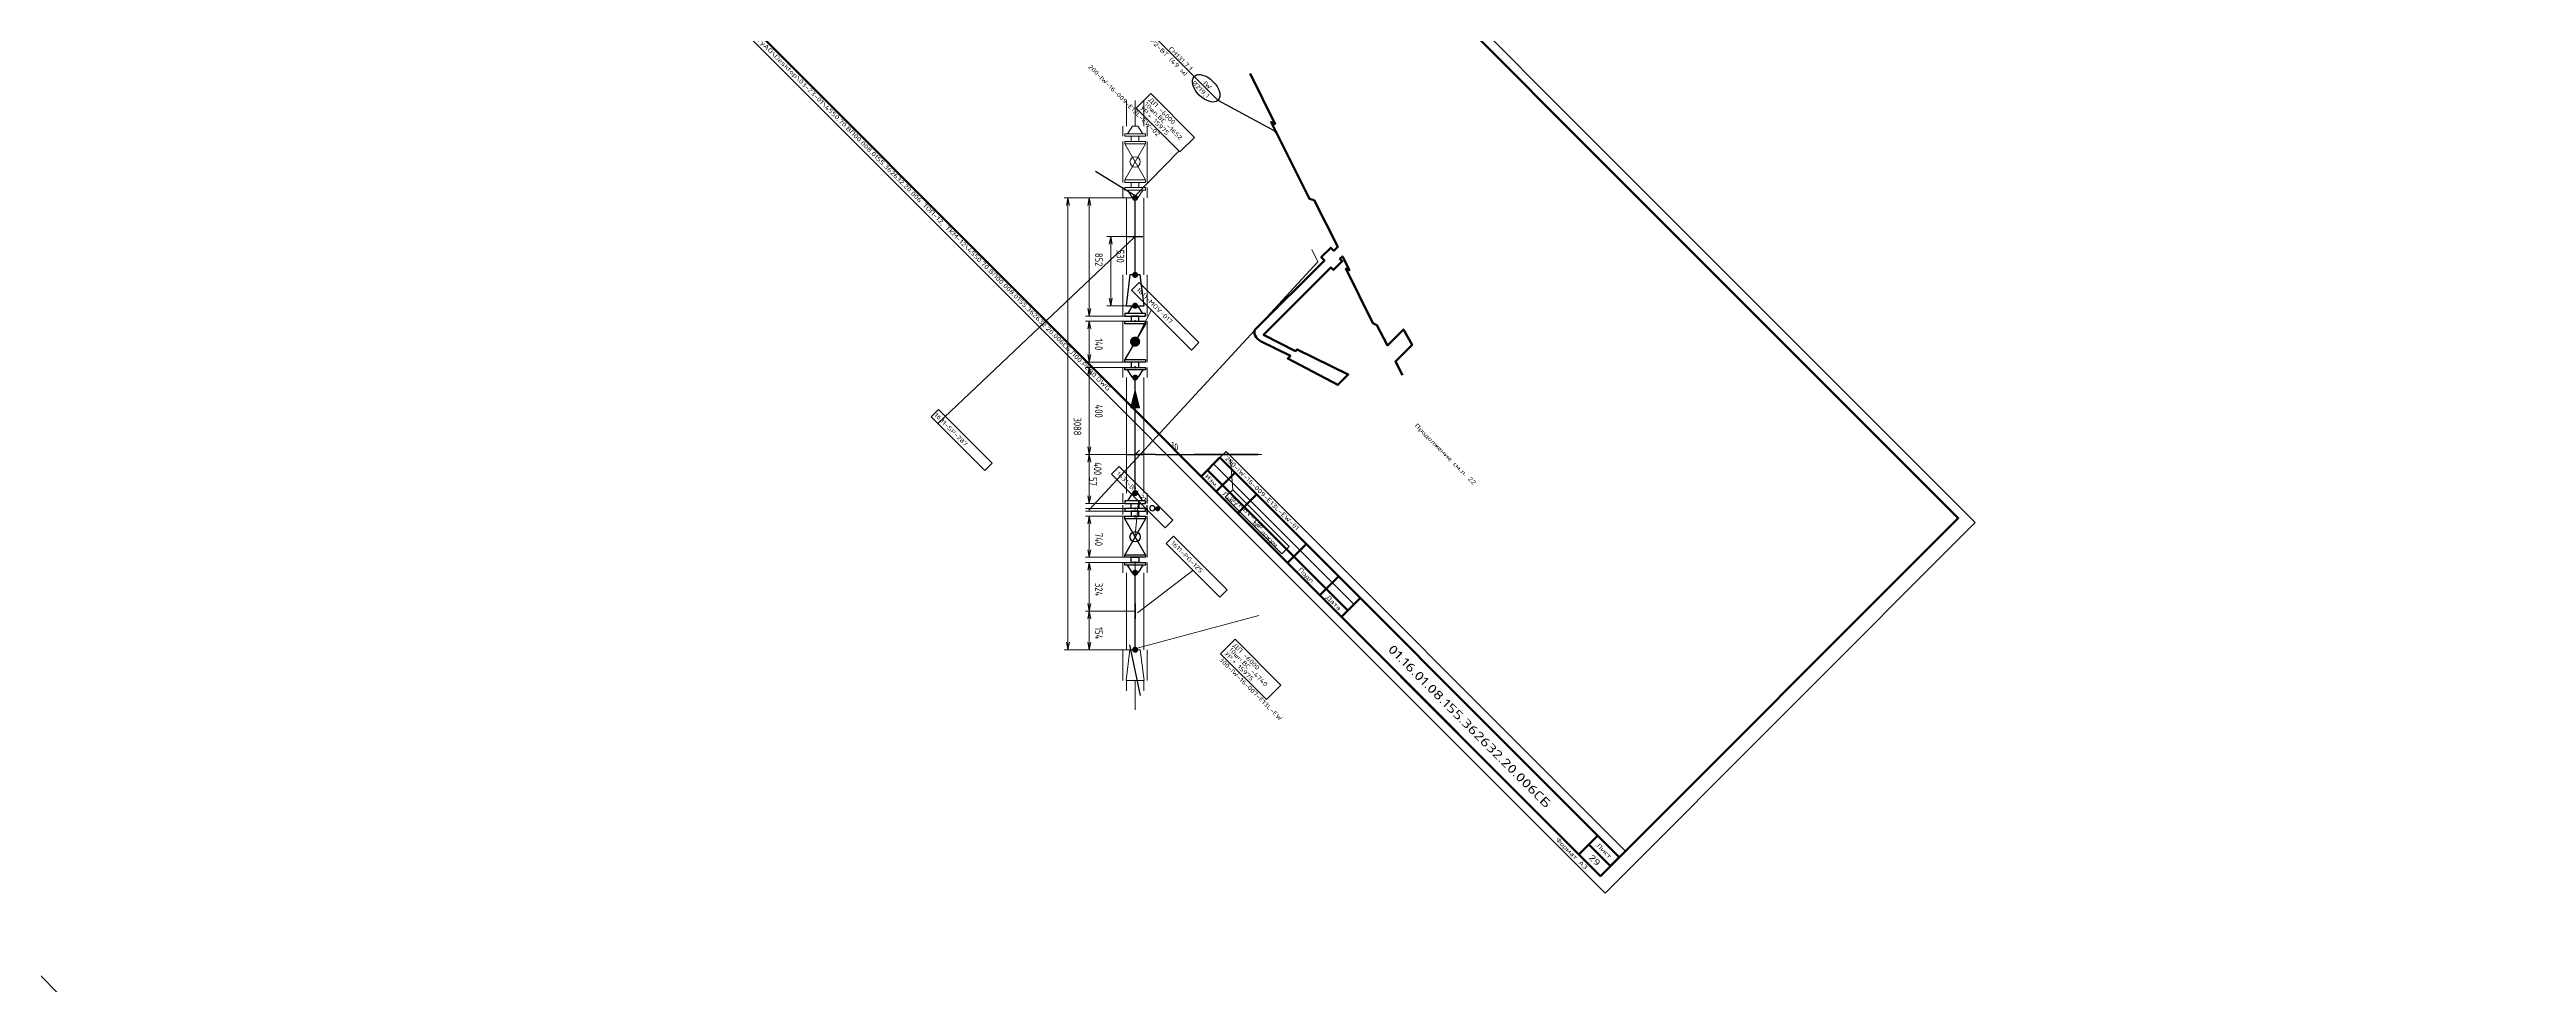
# Model space of a CAD drawing. Header units: millimetres. Extents: x -1501 to 8157, y -8271 to 1386.
# Drawn here: x 3581 to 4392, y -4619 to -4313 of the extents above; entities that cross this region are included whole.
import ezdxf
from ezdxf import colors
from ezdxf.entities.mleader import LeaderData, LeaderLine
from ezdxf.enums import TextEntityAlignment as Align
from ezdxf.math import Vec2, Vec3

# ---------------------------------------------------------------- set-up
doc = ezdxf.new("R2010")
doc.units = ezdxf.units.MM
doc.header["$MEASUREMENT"] = 0
for name, color, linetype, lineweight in [('--TEXT--', 7, 'Continuous', 25), ('OFORMLENIE', 7, 'Continuous', 25), ('подложка', 253, 'Continuous', 13), ('СН', 1, 'Continuous', 50)]:
    doc.layers.add(name, color=color, linetype=linetype, lineweight=lineweight)
doc.layers.add('непечат', color=2, linetype='Continuous', plot=False)
doc.layers.add('Построение', color=7, linetype='Continuous')
doc.styles.add('GOST 2.304', font='CS_Gost2304.shx')
doc.styles.add('GOST_2.304', font='CS_Gost2304.shx', dxfattribs={"height": 2.5})
doc.styles.add('GOST_2.304_07', font='CS_Gost2304.shx', dxfattribs={"width": 0.7})
doc.styles.add('GOST_2.304_09', font='CS_Gost2304.shx', dxfattribs={"width": 0.9})
doc.styles.add('Style-CS_Gost2304', font='CS_Gost2304.shx')
doc.styles.add('TNR_30', font='times.ttf', dxfattribs={"height": 3})

# ---------------------------------------------------------------- blocks, each defined once
blk = doc.blocks.new('TerminatorOpen_0.4')
at = {"color": 0, "linetype": 'ByBlock', "lineweight": -2}
for q in [(-1, 0.2), (-1, 0), (-1, -0.2)]:
    blk.add_line((0, 0), q, dxfattribs=at)
blk = doc.blocks.new('_DotSmall')
at = {"color": 0, "linetype": 'ByBlock', "const_width": 0.5}
blk.add_lwpolyline([(-0.0625, 0, 1), (0.0625, 0, 1)], format="xyb", close=True, dxfattribs=at)
blk = doc.blocks.new('*U21')
at = {"color": 0, "linetype": 'ByBlock', "lineweight": -2}
blk.add_lwpolyline([(420, 297), (0, 297), (0, 0), (420, 0)], close=True, dxfattribs=at)
at = {"color": 0, "linetype": 'ByBlock', "lineweight": 50}
blk.add_lwpolyline([(20, 292), (415, 292), (415, 5), (20, 5)], close=True, dxfattribs=at)
at = {"color": 0, "linetype": 'ByBlock', "lineweight": -2, "style": 'GOST_2.304'}
blk.add_text('Формат А3', height=2.5, dxfattribs=at).set_placement((410, 2.5), align=Align.MIDDLE_RIGHT)
at = {"color": 0, "linetype": 'ByBlock', "lineweight": -2, "insert": (8, 2.5), "char_height": 2.5, "attachment_point": 4, "style": 'GOST_2.304'}
blk.add_mtext('C:\\\\Users\\\\GrigoryAO\\\\Desktop\\\\03-23-01\\\\4550.70.ВП00.008.0155.362632.20.006 ТОП-12, ТКМ-12\\\\4550.70.ВП00.008.0155.362632.20.006СБ.Л00.РЕВ0.DWG', dxfattribs=at)
at = {"color": 0, "linetype": 'ByBlock', "lineweight": -2, "style": 'TNR_30'}
blk.add_attdef('ВЕРХНИЙ_НОМЕР_ЛИСТА', text='', height=3, dxfattribs=at).set_placement((410, 287), align=Align.MIDDLE_CENTER)
blk = doc.blocks.new('ST_2a_dyn')
at = {"color": 0, "linetype": 'ByBlock', "lineweight": 50, "extrusion": (0, 1, 0)}
for p, q in [((-185, 15), (0, 15)), ((-185, 5), (-120, 5)), ((-185, 0), (0, 0)), ((-10, 8), (0, 8))]:
    blk.add_line(p, q, dxfattribs=at)
at = {"color": 0, "linetype": 'ByBlock', "lineweight": 50, "extrusion": (1, 0, 0)}
for p, q in [((-185, 0), (-185, 15)), ((-178, 15), (-178, 0)), ((-168, 15), (-168, 0)), ((-145, 15), (-145, 0)), ((-130, 15), (-130, 0)), ((-120, 0), (-120, 15)), ((-10, 0), (-10, 15))]:
    blk.add_line(p, q, dxfattribs=at)
at = {"color": 0, "linetype": 'ByBlock', "lineweight": -2, "extrusion": (0, 1, 0)}
blk.add_line((-185, 10), (-120, 10), dxfattribs=at)
at = {"color": 0, "linetype": 'ByBlock', "lineweight": 50}
blk.add_line((0, 15), (0, 0), dxfattribs=at)
at = {"color": 0, "linetype": 'ByBlock', "lineweight": -2, "style": 'GOST_2.304'}
for s, p in [('Лист', (-5, 11.5)), ('Лист', (-173, 2.5)), ('Подп.', (-137.5, 2.5)), ('Дата', (-125, 2.5))]:
    blk.add_text(s, height=2.5, dxfattribs=at).set_placement(p, align=Align.MIDDLE_CENTER)
at = {"color": 0, "linetype": 'ByBlock', "lineweight": -2, "width": 0.9}
for s, style, p in [('Изм.', 'GOST_2.304', (-181.5, 2.5)), ('№ докум.', 'GOST_2.304_09', (-156.5, 2.5))]:
    blk.add_text(s, height=2.5, dxfattribs=dict(at, style=style)).set_placement(p, align=Align.MIDDLE_CENTER)
at = {"color": 0, "linetype": 'ByBlock', "lineweight": -2}
for tag, height, style, flags, p in [('ИЗМ_2', 2.5, 'GOST_2.304', 12, (-181.5, 12.5)), ('ИЗМ_1', 2.5, 'GOST_2.304', 12, (-181.5, 7.5)), ('ЛИСТ_2', 2.5, 'GOST_2.304', 12, (-173, 12.5)), ('ЛИСТ_1', 2.5, 'GOST_2.304', 12, (-173, 7.5)), ('N_ДОК_2', 2.5, 'GOST_2.304_09', 12, (-156.5, 12.5)), ('N_ДОК_1', 2.5, 'GOST_2.304_09', 12, (-156.5, 7.5)), ('ШИФР', 5, 'GOST_2.304', 4, (-65, 7.5)), ('LIST', 3.5, 'GOST_2.304', 4, (-5, 4))]:
    blk.add_attdef(tag, text='', height=height, dxfattribs=dict(at, style=style, flags=flags)).set_placement(p, align=Align.MIDDLE_CENTER)
at = {"color": 0, "linetype": 'ByBlock', "lineweight": -2, "style": 'GOST_2.304_07', "width": 0.7, "flags": 12}
for tag, p in [('ДАТА_2', (-125, 12.5)), ('ДАТА_1', (-125, 7.5))]:
    blk.add_attdef(tag, text='', height=2.5, dxfattribs=at).set_placement(p, align=Align.MIDDLE_CENTER)

msp = doc.modelspace()

# ---------------------------------------------------------------- hatches: boundary and pattern name
at = {"layer": 'подложка'}
h = msp.add_hatch(color=252, dxfattribs=at)
edge = h.paths.add_edge_path()
edge.add_arc((3936.42, -4361.86), 1, 90, 450)
at = {"layer": 'подложка', "extrusion": (8.62817e-32, -7.85046e-17, -1)}
h = msp.add_hatch(color=252, dxfattribs=at)
edge = h.paths.add_edge_path()
edge.add_arc((-3936.42, -4387.07), 1, -90, 270)
h = msp.add_hatch(color=252, dxfattribs=at)
edge = h.paths.add_edge_path()
edge.add_arc((-3936.42, -4397.16), 1, -90, 270)
h = msp.add_hatch(color=252, dxfattribs=at)
edge = h.paths.add_edge_path()
edge.add_arc((-3936.42, -4420.68), 1, -90, 270)
msp.add_hatch(color=252, dxfattribs=at).paths.add_polyline_path([(-3934.98, -4430.57), (-3936.42, -4424.82), (-3937.86, -4430.57)])
at = {"layer": 'подложка', "extrusion": (1, 3.92523e-17, 1.17757e-16)}
h = msp.add_hatch(color=252, dxfattribs=at)
edge = h.paths.add_edge_path()
edge.add_arc((-4445.89, -306.17), 0.42, -90, 270)
at = {"layer": 'подложка', "extrusion": (-1.96262e-16, -1, 3.92523e-17)}
h = msp.add_hatch(color=252, dxfattribs=at)
edge = h.paths.add_edge_path()
edge.add_arc((3936.42, -385.28), 1, 90, 450)
at = {"layer": 'подложка', "extrusion": (1.96262e-16, 1, -3.92523e-17)}
h = msp.add_hatch(color=252, dxfattribs=at)
edge = h.paths.add_edge_path()
edge.add_arc((-3943.14, -392), 1, 0, 360)
h = msp.add_hatch(color=252, dxfattribs=at)
edge = h.paths.add_edge_path()
edge.add_arc((-3955.74, -392), 1, 0, 360)
at = {"layer": 'подложка', "extrusion": (8.62817e-32, -7.85046e-17, -1)}
h = msp.add_hatch(color=252, dxfattribs=at)
edge = h.paths.add_edge_path()
edge.add_arc((-3936.42, -4458.5), 1, -90, 270)
h = msp.add_hatch(color=252, dxfattribs=at)
edge = h.paths.add_edge_path()
edge.add_arc((-3936.42, -4484.54), 1, -90, 270)
at = {"layer": 'подложка', "extrusion": (-1, -3.92523e-17, -1.17757e-16)}
h = msp.add_hatch(color=252, dxfattribs=at)
edge = h.paths.add_edge_path()
edge.add_arc((4497.15, -306.17), 0.42, 90, 450)
at = {"layer": 'подложка', "extrusion": (8.62817e-32, -7.85046e-17, -1)}
h = msp.add_hatch(color=252, dxfattribs=at)
edge = h.paths.add_edge_path()
edge.add_arc((-3936.42, -4509.75), 1, -90, 270)
at = {"layer": 'Построение', "linetype": 'Continuous', "lineweight": 30}
h = msp.add_hatch(color=256, dxfattribs=at)
edge = h.paths.add_edge_path()
edge.add_arc((3936.42, -4408.92), 1.68, -90, 270)
at = {"layer": 'Построение', "linetype": 'Continuous', "lineweight": 30, "extrusion": (1, 3.92523e-17, 1.17757e-16)}
h = msp.add_hatch(color=256, dxfattribs=at)
edge = h.paths.add_edge_path()
edge.add_arc((-4445.89, -312.89), 0.42, -90, 270)
at = {"layer": 'Построение', "linetype": 'Continuous', "lineweight": 30, "extrusion": (-1.96262e-16, -1, 3.92523e-17)}
h = msp.add_hatch(color=256, dxfattribs=at)
edge = h.paths.add_edge_path()
edge.add_arc((3936.42, -312.89), 1, 90, 450)
at = {"layer": 'Построение', "linetype": 'Continuous', "lineweight": 30, "extrusion": (8.62817e-32, -7.85046e-17, -1)}
h = msp.add_hatch(color=256, dxfattribs=at)
edge = h.paths.add_edge_path()
edge.add_arc((-3943.79, -4463.6), 0.84, 90, 450)
at = {"layer": 'Построение', "linetype": 'Continuous', "lineweight": 30, "extrusion": (1, 3.92523e-17, 1.17757e-16)}
h = msp.add_hatch(color=256, dxfattribs=at)
edge = h.paths.add_edge_path()
edge.add_arc((-4497.15, -299.45), 1, -90, 270)
at = {"layer": 'Построение', "linetype": 'Continuous', "lineweight": 30, "extrusion": (-1, -3.92523e-17, -1.17757e-16)}
h = msp.add_hatch(color=256, dxfattribs=at)
edge = h.paths.add_edge_path()
edge.add_arc((4497.15, -299.45), 0.42, 90, 450)

# ---------------------------------------------------------------- linework, layer by layer
at = {"layer": '--TEXT--', "extrusion": (-0.57735, -0.57735, 0.57735)}
for p, q in [((3936.46, -4361.18, -305.44), (3923.5, -4353.24, -310.47)), ((3934.6, -4508.11, -306.35), (3938.13, -4524.7, -319.4))]:
    msp.add_line(p, q, dxfattribs=at)
msp.add_circle((5858.85, -448.64), 5.51, dxfattribs=at)
at = {"layer": 'OFORMLENIE', "extrusion": (-0.57735, -0.57735, 0.57735)}
for q in [(3964.18, -4446.87, -482.7), (4097.07, -4575.68, -478.61)]:
    msp.add_line((3966.22, -4444.83, -478.61), q, dxfattribs=at)
at = {"layer": 'непечат', "color": 3, "extrusion": (-0.57735, -0.57735, 0.57735)}
msp.add_lwpolyline([(-1387.86, 992.34), (10962.33, 992.34), (10962.33, -1271.92), (-1387.86, -1271.92)], close=True, dxfattribs=at)
at = {"layer": 'подложка', "color": 252}
for p, q in [((3933.59, -4338.34, -306.17), (3933.59, -4329.93, -306.17)), ((3936.42, -4338.34, -306.17), (3936.42, -4329.93, -306.17)), ((3939.25, -4338.34, -306.17), (3939.25, -4329.93, -306.17)), ((3932.42, -4339.7, -306.17), (3932.42, -4338.34, -306.17)), ((3932.42, -4341.7, -306.17), (3932.42, -4339.7, -306.17)), ((3940.42, -4339.7, -306.17), (3940.42, -4338.34, -306.17)), ((3940.42, -4341.7, -306.17), (3940.42, -4339.7, -306.17)), ((3932.42, -4343.38, -306.17), (3932.42, -4345.38, -306.17)), ((3932.42, -4354.82, -306.17), (3932.42, -4345.38, -306.17)), ((3939.78, -4344.22, -306.17), (3933.06, -4355.98, -306.17)), ((3939.78, -4355.98, -306.17), (3933.06, -4344.22, -306.17)), ((3940.42, -4343.38, -306.17), (3940.42, -4345.38, -306.17)), ((3940.42, -4354.82, -306.17), (3940.42, -4345.38, -306.17)), ((3932.42, -4356.82, -306.17), (3932.42, -4354.82, -306.17)), ((3940.42, -4356.82, -306.17), (3940.42, -4354.82, -306.17)), ((3936.42, -4361.86, -306.17), (3913.17, -4361.86, -306.17)), ((3914.42, -4364.36, -306.17), (3914.42, -4507.25, -306.17)), ((3936.42, -4361.86, -306.17), (3920.17, -4361.86, -306.17)), ((3921.42, -4364.36, -306.17), (3921.42, -4398.02, -306.17)), ((3932.42, -4358.5, -306.17), (3932.42, -4360.5, -306.17)), ((3932.42, -4360.5, -306.17), (3932.42, -4361.86, -306.17)), ((3933.59, -4387.07, -306.17), (3933.59, -4361.86, -306.17)), ((3939.25, -4387.07, -306.17), (3939.25, -4361.86, -306.17)), ((3940.42, -4358.5, -306.17), (3940.42, -4360.5, -306.17)), ((3940.42, -4360.5, -306.17), (3940.42, -4361.86, -306.17)), ((3936.42, -4374.47, -306.17), (3927.17, -4374.47, -306.17)), ((3928.42, -4374.47, -306.17), (3927.92, -4376.97, -306.17)), ((3928.42, -4374.47, -306.17), (3928.42, -4376.97, -306.17)), ((3928.42, -4374.47, -306.17), (3928.92, -4376.97, -306.17)), ((3928.42, -4376.97, -306.17), (3928.42, -4394.66, -306.17)), ((3932.42, -4397.16, -306.17), (3932.42, -4387.07, -306.17)), ((3940.42, -4397.16, -306.17), (3940.42, -4387.07, -306.17)), ((3928.42, -4397.16, -306.17), (3927.92, -4394.66, -306.17)), ((3928.42, -4397.16, -306.17), (3928.42, -4394.66, -306.17)), ((3928.42, -4397.16, -306.17), (3928.92, -4394.66, -306.17)), ((3936.42, -4400.52, -306.17), (3920.17, -4400.52, -306.17)), ((3936.42, -4402.2, -306.17), (3920.17, -4402.2, -306.17)), ((3921.42, -4404.7, -306.17), (3921.42, -4413.14, -306.17)), ((3936.42, -4397.16, -306.17), (3927.17, -4397.16, -306.17)), ((3932.42, -4398.52, -306.17), (3932.42, -4397.16, -306.17)), ((3932.42, -4400.52, -306.17), (3932.42, -4398.52, -306.17)), ((3932.42, -4402.2, -306.17), (3932.42, -4404.2, -306.17)), ((3932.42, -4413.64, -306.17), (3932.42, -4404.2, -306.17)), ((3936.67, -4402.45, -306.17), (3936.17, -4401.95, -306.17)), ((3936.17, -4402.45, -306.17), (3936.67, -4401.95, -306.17)), ((3940.42, -4398.52, -306.17), (3940.42, -4397.16, -306.17)), ((3940.42, -4400.52, -306.17), (3940.42, -4398.52, -306.17)), ((3940.42, -4402.2, -306.17), (3940.42, -4404.2, -306.17)), ((3940.42, -4413.64, -306.17), (3940.42, -4404.2, -306.17)), ((3936.42, -4415.64, -306.17), (3920.17, -4415.64, -306.17)), ((3936.42, -4417.32, -306.17), (3920.17, -4417.32, -306.17)), ((3921.42, -4417.32, -306.17), (3920.92, -4419.82, -306.17)), ((3921.42, -4417.32, -306.17), (3921.42, -4419.82, -306.17)), ((3921.42, -4417.32, -306.17), (3921.92, -4419.82, -306.17)), ((3921.42, -4419.82, -306.17), (3921.42, -4443.39, -306.17)), ((3932.42, -4415.64, -306.17), (3932.42, -4413.64, -306.17)), ((3932.42, -4417.32, -306.17), (3932.42, -4419.32, -306.17)), ((3932.42, -4419.32, -306.17), (3932.42, -4420.68, -306.17)), ((3933.59, -4458.5, -306.17), (3933.59, -4420.68, -306.17)), ((3936.67, -4417.57, -306.17), (3936.17, -4417.07, -306.17)), ((3936.17, -4417.57, -306.17), (3936.67, -4417.07, -306.17)), ((3939.25, -4458.5, -306.17), (3939.25, -4420.68, -306.17)), ((3940.42, -4415.64, -306.17), (3940.42, -4413.64, -306.17)), ((3940.42, -4417.32, -306.17), (3940.42, -4419.32, -306.17)), ((3940.42, -4419.32, -306.17), (3940.42, -4420.68, -306.17)), ((3921.42, -4445.89, -306.17), (3920.92, -4443.39, -306.17)), ((3921.42, -4445.89, -306.17), (3921.42, -4443.39, -306.17)), ((3921.42, -4445.89, -306.17), (3921.92, -4443.39, -306.17)), ((3936.42, -4445.89, -306.17), (3920.17, -4445.89, -306.17)), ((3921.42, -4445.89, -306.17), (3920.92, -4448.39, -306.17)), ((3921.42, -4445.89, -306.17), (3921.42, -4459.36, -306.17)), ((3921.42, -4445.89, -306.17), (3921.42, -4448.39, -306.17)), ((3921.42, -4445.89, -306.17), (3921.92, -4448.39, -306.17)), ((3943.14, -4445.89, -394.83), (3939.78, -4445.89, -394.83)), ((3943.14, -4445.89, -389.17), (3939.78, -4445.89, -389.17)), ((3943.14, -4445.89, -389.17), (3955.74, -4445.89, -389.17)), ((3943.14, -4445.89, -394.83), (3955.74, -4445.89, -394.83)), ((3957.11, -4445.89, -388), (3955.74, -4445.89, -388)), ((3957.11, -4445.89, -396), (3955.74, -4445.89, -396)), ((3959.11, -4445.89, -396), (3957.11, -4445.89, -396)), ((3960.79, -4445.89, -388), (3962.79, -4445.89, -388)), ((3960.79, -4445.89, -396), (3962.79, -4445.89, -396)), ((3962.79, -4445.89, -388), (3972.23, -4445.89, -388)), ((3962.79, -4445.89, -396), (3972.23, -4445.89, -396)), ((3974.23, -4445.89, -396), (3972.23, -4445.89, -396)), ((3975.91, -4445.89, -388), (3977.91, -4445.89, -388)), ((3975.91, -4445.89, -396), (3977.91, -4445.89, -396)), ((3977.91, -4445.89, -388), (3976.75, -4445.89, -388)), ((3977.91, -4445.89, -396), (3976.75, -4445.89, -396)), ((3936.42, -4461.86, -306.17), (3920.17, -4461.86, -306.17)), ((3921.42, -4461.86, -306.17), (3920.92, -4459.36, -306.17)), ((3921.42, -4461.86, -306.17), (3921.42, -4459.36, -306.17)), ((3921.42, -4461.86, -306.17), (3921.92, -4459.36, -306.17)), ((3932.42, -4459.86, -306.17), (3932.42, -4458.5, -306.17)), ((3932.42, -4461.86, -306.17), (3932.42, -4459.86, -306.17)), ((3940.42, -4459.86, -306.17), (3940.42, -4458.5, -306.17)), ((3940.42, -4461.86, -306.17), (3940.42, -4459.86, -306.17)), ((3936.42, -4463.54, -306.17), (3920.17, -4463.54, -306.17)), ((3936.42, -4464.38, -306.17), (3920.17, -4464.38, -306.17)), ((3936.42, -4466.06, -306.17), (3920.17, -4466.06, -306.17)), ((3921.42, -4468.56, -306.17), (3921.42, -4477, -306.17)), ((3932.42, -4464.38, -306.17), (3932.42, -4462.38, -306.17)), ((3932.42, -4465.54, -306.17), (3932.42, -4462.38, -306.17)), ((3932.42, -4463.54, -306.17), (3932.42, -4465.54, -306.17)), ((3932.42, -4466.06, -306.17), (3932.42, -4468.06, -306.17)), ((3932.42, -4477.5, -306.17), (3932.42, -4468.06, -306.17)), ((3936.67, -4463.79, -306.17), (3936.17, -4463.29, -306.17)), ((3936.17, -4463.79, -306.17), (3936.67, -4463.29, -306.17)), ((3936.67, -4466.31, -306.17), (3936.17, -4465.81, -306.17)), ((3936.17, -4466.31, -306.17), (3936.67, -4465.81, -306.17)), ((3940.42, -4466.06, -306.17), (3940.42, -4468.06, -306.17)), ((3940.42, -4477.5, -306.17), (3940.42, -4468.06, -306.17)), ((3932.42, -4479.5, -306.17), (3932.42, -4477.5, -306.17)), ((3940.42, -4479.5, -306.17), (3940.42, -4477.5, -306.17)), ((3936.42, -4479.5, -306.17), (3920.17, -4479.5, -306.17)), ((3936.42, -4481.18, -306.17), (3920.17, -4481.18, -306.17)), ((3921.42, -4483.68, -306.17), (3921.42, -4494.65, -306.17)), ((3932.42, -4481.18, -306.17), (3932.42, -4483.18, -306.17)), ((3932.42, -4483.18, -306.17), (3932.42, -4484.54, -306.17)), ((3933.59, -4509.75, -306.17), (3933.59, -4484.54, -306.17)), ((3936.67, -4481.43, -306.17), (3936.17, -4480.93, -306.17)), ((3936.17, -4481.43, -306.17), (3936.67, -4480.93, -306.17)), ((3939.25, -4509.75, -306.17), (3939.25, -4484.54, -306.17)), ((3940.42, -4481.18, -306.17), (3940.42, -4483.18, -306.17)), ((3940.42, -4483.18, -306.17), (3940.42, -4484.54, -306.17)), ((3936.42, -4497.15, -306.17), (3920.17, -4497.15, -306.17)), ((3936.42, -4497.15, -306.17), (3920.17, -4497.15, -306.17)), ((3921.42, -4499.65, -306.17), (3921.42, -4507.25, -306.17)), ((3936.42, -4509.75, -306.17), (3913.17, -4509.75, -306.17)), ((3936.42, -4509.75, -306.17), (3920.17, -4509.75, -306.17)), ((3932.42, -4519.84, -306.17), (3932.42, -4509.75, -306.17)), ((3940.42, -4519.84, -306.17), (3940.42, -4509.75, -306.17)), ((3933.59, -4519.84, -306.17), (3933.59, -4523.2, -306.17)), ((3936.42, -4526.56, -291.04), (3936.42, -4526.56, -299.45)), ((3939.25, -4519.84, -306.17), (3939.25, -4523.2, -306.17))]:
    msp.add_line(p, q, dxfattribs=at)
at = {"layer": 'подложка', "color": 252, "extrusion": (-0.57735, -0.57735, 0.57735)}
for p, q in [((3936.46, -4361.18, -305.44), (3950.82, -4346.51, -276.41)), ((3936.42, -4374.47, -304.67), (3871.8, -4435.74, -219.05)), ((3996.25, -4382.75, -386.5), (3994.3, -4378.79, -384.48)), ((3921.42, -4463.96, -306.17), (3996.25, -4382.75, -386.5)), ((3936.96, -4407.87, -304.58), (3941.8, -4398.55, -290.42)), ((3967.62, -4447.39, -393.38), (3968.4, -4457.39, -402.61)), ((3967.62, -4447.39, -393.38), (3968.4, -4457.39, -402.61)), ((3936.48, -4472.11, -305.43), (3937.52, -4461.04, -293.33)), ((3936.48, -4472.11, -305.43), (3937.52, -4461.04, -293.33)), ((3921.42, -4463.54, -306.17), (3921.42, -4464.38, -306.17)), ((3937.22, -4497.69, -295.83), (3955.38, -4483.77, -298.2)), ((3937.09, -4509.21, -307.48), (3976.94, -4498.55, -291.41))]:
    msp.add_line(p, q, dxfattribs=at)
at = {"layer": 'подложка', "color": 252, "extrusion": (-1, 5.55112e-17, -5.55112e-17)}
for p, q in [((3936.42, -4350.1, -308.67), (3936.42, -4350.1, -300.17)), ((3936.42, -4497.15, -306.17), (3936.42, -4480.9, -306.17)), ((3936.42, -4497.15, -292.73), (3936.42, -4480.9, -292.73)), ((3936.42, -4482.15, -303.67), (3936.42, -4482.15, -295.23))]:
    msp.add_line(p, q, dxfattribs=at)
at = {"layer": 'подложка', "color": 252, "extrusion": (-5.55112e-17, -1, 5.55112e-17)}
for p, q in [((3936.42, -4445.89, -392), (3920.17, -4445.89, -392)), ((3936.42, -4445.89, -306.17), (3920.17, -4445.89, -306.17)), ((3921.42, -4445.89, -389.5), (3921.42, -4445.89, -308.67)), ((3933.59, -4445.89, -388.64), (3933.93, -4445.89, -389.67)), ((3933.93, -4445.89, -389.67), (3934.43, -4445.89, -390.59)), ((3934.43, -4445.89, -390.59), (3935.02, -4445.89, -391.38)), ((3935.02, -4445.89, -391.38), (3935.66, -4445.89, -392.1)), ((3935.66, -4445.89, -392.1), (3936.32, -4445.89, -392.76)), ((3936.32, -4445.89, -392.76), (3937.03, -4445.89, -393.39)), ((3936.42, -4445.89, -392), (3936.42, -4445.89, -375.75)), ((3936.42, -4445.89, -392), (3936.42, -4445.89, -368.75)), ((3936.42, -4445.89, -370), (3938.92, -4445.89, -370)), ((3936.42, -4445.89, -370), (3938.92, -4445.89, -370.5)), ((3936.42, -4445.89, -370), (3938.92, -4445.89, -369.5)), ((3937.03, -4445.89, -393.39), (3937.83, -4445.89, -393.99)), ((3937.83, -4445.89, -393.99), (3938.75, -4445.89, -394.49)), ((3939.25, -4445.89, -388.64), (3938.71, -4445.89, -389.26)), ((3938.71, -4445.89, -389.26), (3939.16, -4445.89, -389.71)), ((3938.75, -4445.89, -394.49), (3939.78, -4445.89, -394.83)), ((3938.92, -4445.89, -377), (3956.61, -4445.89, -377)), ((3938.92, -4445.89, -370), (3973.41, -4445.89, -370)), ((3939.16, -4445.89, -389.71), (3939.78, -4445.89, -389.17)), ((3959.11, -4445.89, -392), (3959.11, -4445.89, -375.75)), ((3960.79, -4445.89, -392), (3960.79, -4445.89, -375.75)), ((3963.29, -4445.89, -377), (3971.73, -4445.89, -377)), ((3974.23, -4445.89, -370), (3971.73, -4445.89, -370)), ((3974.23, -4445.89, -370), (3971.73, -4445.89, -369.5)), ((3974.23, -4445.89, -370), (3971.73, -4445.89, -370.5)), ((3974.23, -4445.89, -392), (3974.23, -4445.89, -375.75)), ((3974.23, -4445.89, -392), (3974.23, -4445.89, -368.75))]:
    msp.add_line(p, q, dxfattribs=at)
at = {"layer": 'подложка', "color": 252, "extrusion": (1, -5.55112e-17, 5.55112e-17)}
for p, q in [((3933.59, -4445.89, -312.89), (3933.59, -4445.89, -306.17)), ((3933.59, -4445.89, -326.31), (3933.59, -4445.89, -385.28)), ((3933.59, -4445.89, -385.28), (3933.59, -4445.89, -388.64)), ((3939.25, -4445.89, -312.89), (3939.25, -4445.89, -306.17)), ((3939.25, -4445.89, -328.18), (3939.25, -4445.89, -385.28)), ((3939.25, -4445.89, -385.28), (3939.25, -4445.89, -388.64)), ((3940.42, -4445.89, -319.61), (3940.42, -4445.89, -312.89)), ((3936.42, -4493.15, -292.73), (3936.42, -4493.15, -299.45)), ((3936.42, -4494.32, -299.45), (3936.42, -4494.32, -306.17)), ((3936.42, -4499.98, -299.45), (3936.42, -4499.98, -306.17)), ((3936.42, -4501.15, -292.73), (3936.42, -4501.15, -299.45)), ((3936.42, -4524.23, -308.65), (3936.42, -4523.2, -309)), ((3936.42, -4523.81, -303.87), (3936.42, -4523.2, -303.34)), ((3936.42, -4523.73, -302.81), (3936.42, -4524.26, -303.42)), ((3936.42, -4523.73, -299.45), (3936.42, -4523.73, -302.81)), ((3936.42, -4523.73, -291.04), (3936.42, -4523.73, -299.45)), ((3936.42, -4524.26, -303.42), (3936.42, -4523.81, -303.87)), ((3936.42, -4525.14, -308.16), (3936.42, -4524.23, -308.65)), ((3936.42, -4525.94, -307.56), (3936.42, -4525.14, -308.16)), ((3936.42, -4526.65, -306.93), (3936.42, -4525.94, -307.56)), ((3936.42, -4527.32, -306.26), (3936.42, -4526.65, -306.93)), ((3936.42, -4527.95, -305.55), (3936.42, -4527.32, -306.26)), ((3936.42, -4528.55, -304.75), (3936.42, -4527.95, -305.55)), ((3936.42, -4529.04, -303.84), (3936.42, -4528.55, -304.75)), ((3936.42, -4529.39, -302.81), (3936.42, -4529.04, -303.84)), ((3936.42, -4529.39, -299.45), (3936.42, -4529.39, -302.81)), ((3936.42, -4529.39, -291.04), (3936.42, -4529.39, -299.45))]:
    msp.add_line(p, q, dxfattribs=at)
at = {"layer": 'подложка', "color": 252, "elevation": -306.17, "flags": 128}
for points in [[(3938.94, -4340.86), (3937.26, -4338.34), (3935.58, -4338.34), (3933.9, -4340.86)], [(3938.94, -4359.34), (3937.26, -4361.86), (3935.58, -4361.86), (3933.9, -4359.34)], [(3935.18, -4429.79), (3936.42, -4424.82), (3937.86, -4430.57), (3934.98, -4430.57)], [(3934.98, -4430.57), (3936.42, -4424.82), (3937.86, -4430.57), (3935.42, -4430.57)]]:
    msp.add_lwpolyline(points, dxfattribs=at)
at = {"layer": 'подложка', "color": 252, "extrusion": (-1, 5.55112e-17, -5.55112e-17), "elevation": -3936.42, "flags": 128}
msp.add_lwpolyline([(4519.84, -306.17), (4523.2, -306.17, 0.414227), (4526.56, -302.81), (4526.56, -299.45)], format="xyb", dxfattribs=at)
at = {"layer": 'подложка', "color": 252}
msp.add_circle((3936.42, -4350.1, -306.17), 1.68, dxfattribs=at)
at = {"layer": 'подложка', "color": 252, "extrusion": (-1, 5.55112e-17, -5.55112e-17)}
for p in [(3936.42, -4350.06, -307.74), (3936.42, -4408.88, -307.74), (3936.42, -4472.74, -307.74)]:
    msp.add_point(p, dxfattribs=at)
at = {"layer": 'подложка', "color": 252, "extrusion": (1, -5.55112e-17, 5.55112e-17)}
msp.add_solid([(-4348.1, -299.67, 3936.42), (-4352.1, -299.67, 3936.42), (-4348.1, -300.17, 3936.42), (-4352.1, -300.17, 3936.42)], dxfattribs=at)
at = {"layer": 'подложка', "color": 252, "extrusion": (0, -5.55112e-17, -1)}
msp.add_solid([(-3934.98, -4430.57, 306.17), (-3936.42, -4424.82, 306.17), (-3937.86, -4430.57, 306.17)], dxfattribs=at)
at = {"layer": 'подложка', "color": 252}
for points in [[(3941.52, -4327.74, -266.94), (3955.86, -4342.07, -266.94), (3951.12, -4346.81, -276.41), (3936.79, -4332.48, -276.41)], [(3939.78, -4341.7, -306.17), (3939.78, -4340.86, -306.17), (3933.06, -4340.86, -306.17), (3933.06, -4341.7, -306.17)], [(3939.78, -4343.38, -306.17), (3939.78, -4344.22, -306.17), (3933.06, -4344.22, -306.17), (3933.06, -4343.38, -306.17)], [(3935.16, -4341.7, -306.17), (3935.16, -4343.38, -306.17), (3937.68, -4343.38, -306.17), (3937.68, -4341.7, -306.17)], [(3939.78, -4355.98, -306.17), (3939.78, -4356.82, -306.17), (3933.06, -4356.82, -306.17), (3933.06, -4355.98, -306.17)], [(3939.78, -4358.5, -306.17), (3939.78, -4359.34, -306.17), (3933.06, -4359.34, -306.17), (3933.06, -4358.5, -306.17)], [(3935.16, -4358.5, -306.17), (3935.16, -4356.82, -306.17), (3937.68, -4356.82, -306.17), (3937.68, -4358.5, -306.17)], [(3937.74, -4389.59, -285.52), (3957.34, -4409.2, -285.52), (3954.9, -4411.65, -290.42), (3935.29, -4392.04, -290.42)], [(3934.98, -4430.57, -306.17), (3936.42, -4424.82, -306.17), (3937.86, -4430.57, -306.17)], [(3872.02, -4431.07, -214.15), (3889.61, -4448.66, -214.15), (3887.16, -4451.1, -219.05), (3869.57, -4433.52, -219.05)], [(3931.17, -4449.8, -288.43), (3948.76, -4467.39, -288.43), (3946.31, -4469.84, -293.33), (3928.72, -4452.25, -293.33)], [(3968.38, -4457.37, -402.61), (3986.93, -4475.92, -402.61), (3984.48, -4478.37, -407.51), (3965.93, -4459.82, -407.51)], [(3949.03, -4472.53, -293.3), (3966.62, -4490.12, -293.3), (3964.17, -4492.57, -298.2), (3946.58, -4474.98, -298.2)], [(3933.48, -4519.84, -306.17), (3939.36, -4519.84, -306.17), (3938.1, -4509.75, -306.17), (3934.74, -4509.75, -306.17)], [(3969.16, -4506.3, -269.97), (3984.16, -4521.3, -269.97), (3979.43, -4526.04, -279.44), (3964.43, -4511.04, -279.44)]]:
    msp.add_3dface(points, dxfattribs=at)
at = {"layer": 'Построение', "linetype": 'Continuous', "lineweight": 30}
for p, q in [((3936.42, -4387.07, -306.17), (3936.42, -4361.86, -306.17)), ((3939.78, -4403.04, -306.17), (3933.06, -4414.8, -306.17)), ((3936.42, -4458.5, -306.17), (3936.42, -4420.68, -306.17)), ((3937.9, -4444.48, -327.92), (3936.42, -4445.89, -385.28)), ((3943.14, -4445.89, -392), (3955.74, -4445.89, -392)), ((3959.11, -4445.89, -388), (3957.11, -4445.89, -388)), ((3957.11, -4445.89, -388), (3957.11, -4445.89, -388)), ((3974.23, -4445.89, -388), (3972.23, -4445.89, -388)), ((3972.23, -4445.89, -388), (3972.23, -4445.89, -388)), ((3939.78, -4466.9, -306.17), (3933.06, -4478.66, -306.17)), ((3939.78, -4478.66, -306.17), (3933.06, -4466.9, -306.17)), ((3940.42, -4464.38, -306.17), (3940.42, -4462.38, -306.17)), ((3940.42, -4462.38, -306.17), (3940.42, -4462.38, -306.17)), ((3940.42, -4465.54, -306.17), (3940.42, -4462.38, -306.17)), ((3940.42, -4463.54, -306.17), (3940.42, -4465.54, -306.17)), ((3940.42, -4465.54, -306.17), (3940.42, -4465.54, -306.17)), ((3936.42, -4509.75, -306.17), (3936.42, -4484.54, -306.17))]:
    msp.add_line(p, q, dxfattribs=at)
at = {"layer": 'Построение', "linetype": 'Continuous', "lineweight": 30, "extrusion": (-5.55112e-17, -1, 5.55112e-17)}
for p, q in [((3933.92, -4374.47, -307.67), (3938.92, -4374.47, -307.67)), ((3958.86, -4445.89, -392.25), (3959.36, -4445.89, -391.75)), ((3958.86, -4445.89, -391.75), (3959.36, -4445.89, -392.25)), ((3958.86, -4445.89, -392.25), (3959.36, -4445.89, -391.75)), ((3958.86, -4445.89, -391.75), (3959.36, -4445.89, -392.25)), ((3958.86, -4445.89, -392.25), (3959.36, -4445.89, -391.75)), ((3958.86, -4445.89, -391.75), (3959.36, -4445.89, -392.25)), ((3973.98, -4445.89, -392.25), (3974.48, -4445.89, -391.75)), ((3973.98, -4445.89, -391.75), (3974.48, -4445.89, -392.25))]:
    msp.add_line(p, q, dxfattribs=at)
at = {"layer": 'Построение', "linetype": 'Continuous', "lineweight": 30, "extrusion": (-1, 5.55112e-17, -5.55112e-17)}
for p, q in [((3936.42, -4408.92, -308.67), (3936.42, -4408.92, -300.17)), ((3936.42, -4472.78, -308.67), (3936.42, -4472.78, -300.17)), ((3936.42, -4497.15, -306.17), (3936.42, -4497.15, -299.45))]:
    msp.add_line(p, q, dxfattribs=at)
at = {"layer": 'Построение', "linetype": 'Continuous', "lineweight": 30, "extrusion": (5.55112e-17, 1, -5.55112e-17)}
for p, q in [((3933.88, -4445.89, -316.23), (3934.73, -4445.89, -312.89)), ((3934.73, -4445.89, -312.89), (3938.11, -4445.89, -312.89)), ((3938.11, -4445.89, -319.61), (3936.42, -4445.89, -319.61)), ((3938.11, -4445.89, -312.89), (3938.96, -4445.89, -316.23)), ((3938.96, -4445.89, -316.23), (3938.11, -4445.89, -319.61)), ((3973.39, -4445.89, -388.64), (3961.63, -4445.89, -395.36)), ((3961.63, -4445.89, -388.64), (3973.39, -4445.89, -395.36)), ((3967.51, -4445.89, -394.5), (3967.51, -4445.89, -386))]:
    msp.add_line(p, q, dxfattribs=at)
at = {"layer": 'Построение', "linetype": 'Continuous', "lineweight": 30, "extrusion": (1, -5.55112e-17, 5.55112e-17)}
msp.add_line((3936.42, -4445.89, -306.17), (3936.42, -4445.89, -312.89), dxfattribs=at)
at = {"layer": 'Построение', "linetype": 'Continuous', "lineweight": 30, "extrusion": (0, -5.55112e-17, -1)}
msp.add_line((3939.78, -4463.96, -306.17), (3940.62, -4463.96, -306.17), dxfattribs=at)
at = {"layer": 'Построение', "linetype": 'Continuous', "lineweight": 30, "elevation": -306.17, "flags": 128}
for points in [[(3938.94, -4399.68), (3937.26, -4397.16), (3935.58, -4397.16), (3933.9, -4399.68)], [(3938.94, -4418.16), (3937.26, -4420.68), (3935.58, -4420.68), (3933.9, -4418.16)], [(3938.94, -4461.02), (3937.26, -4458.5), (3935.58, -4458.5), (3933.9, -4461.02)], [(3938.94, -4482.02), (3937.26, -4484.54), (3935.58, -4484.54), (3933.9, -4482.02)]]:
    msp.add_lwpolyline(points, dxfattribs=at)
at = {"layer": 'Построение', "linetype": 'Continuous', "lineweight": 30, "extrusion": (5.55112e-17, 1, -5.55112e-17), "elevation": -4445.89, "flags": 128}
msp.add_lwpolyline([(-3943.14, -392), (-3939.78, -392, 0.414227), (-3936.42, -388.64), (-3936.42, -385.28)], format="xyb", dxfattribs=at)
at = {"layer": 'Построение', "linetype": 'Continuous', "lineweight": 30, "extrusion": (-5.55112e-17, -1, 5.55112e-17), "elevation": 4445.89, "flags": 128}
msp.add_lwpolyline([(3958.27, -389.48), (3955.74, -391.16), (3955.74, -392.84), (3958.27, -394.52)], dxfattribs=at)
at = {"layer": 'Построение', "linetype": 'Continuous', "lineweight": 30, "extrusion": (1, -5.55112e-17, 5.55112e-17), "elevation": 3936.42, "flags": 128}
msp.add_lwpolyline([(-4495.46, -299.45), (-4494.61, -296.11), (-4495.46, -292.73), (-4498.84, -292.73), (-4499.69, -296.11), (-4498.84, -299.45), (-4495.46, -299.45)], close=True, dxfattribs=at)
at = {"layer": 'Построение', "linetype": 'Continuous', "lineweight": 30, "extrusion": (5.55112e-17, 1, -5.55112e-17)}
msp.add_circle((-3967.51, -392, -4445.89), 1.68, dxfattribs=at)
at = {"layer": 'Построение', "linetype": 'Continuous', "lineweight": 30, "extrusion": (0, -5.55112e-17, -1)}
msp.add_circle((-3942.07, -4463.45, 306.73), 0.84, dxfattribs=at)
at = {"layer": 'Построение', "linetype": 'Continuous', "lineweight": 30}
msp.add_circle((3936.42, -4472.78, -306.17), 1.68, dxfattribs=at)
at = {"layer": 'Построение', "linetype": 'Continuous', "lineweight": 30, "extrusion": (-5.55112e-17, 1, 5.55112e-17)}
msp.add_ellipse((3936.42, -4374.47, -310.17), major_axis=(0, 0, -5.5), ratio=0.363636, start_param=1.942965, end_param=4.34022, dxfattribs=at)
at = {"layer": 'Построение', "linetype": 'Continuous', "lineweight": 30, "extrusion": (5.55112e-17, 1, -5.55112e-17)}
msp.add_point((3967.55, -4445.89, -393.57), dxfattribs=at)
at = {"layer": 'Построение', "linetype": 'Continuous', "lineweight": 30, "extrusion": (1, -5.55112e-17, 5.55112e-17)}
for points in [[(-4406.92, -299.67, 3936.42), (-4410.92, -299.67, 3936.42), (-4406.92, -300.17, 3936.42), (-4410.92, -300.17, 3936.42)], [(-4470.78, -299.67, 3936.42), (-4474.78, -299.67, 3936.42), (-4470.78, -300.17, 3936.42), (-4474.78, -300.17, 3936.42)]]:
    msp.add_solid(points, dxfattribs=at)
at = {"layer": 'Построение', "linetype": 'Continuous', "lineweight": 30, "extrusion": (-5.55112e-17, -1, 5.55112e-17)}
msp.add_solid([(3969.51, -385.5, 4445.89), (3965.51, -385.5, 4445.89), (3969.51, -386, 4445.89), (3965.51, -386, 4445.89)], dxfattribs=at)
at = {"layer": 'Построение', "linetype": 'Continuous', "lineweight": 30}
for points in [[(3933.48, -4397.16, -306.17), (3939.36, -4397.16, -306.17), (3938.1, -4387.07, -306.17), (3934.74, -4387.07, -306.17)], [(3939.78, -4400.52, -306.17), (3939.78, -4399.68, -306.17), (3933.06, -4399.68, -306.17), (3933.06, -4400.52, -306.17)], [(3939.78, -4402.2, -306.17), (3939.78, -4403.04, -306.17), (3933.06, -4403.04, -306.17), (3933.06, -4402.2, -306.17)], [(3935.16, -4400.52, -306.17), (3935.16, -4402.2, -306.17), (3937.68, -4402.2, -306.17), (3937.68, -4400.52, -306.17)], [(3939.78, -4414.8, -306.17), (3939.78, -4415.64, -306.17), (3933.06, -4415.64, -306.17), (3933.06, -4414.8, -306.17)], [(3939.78, -4417.32, -306.17), (3939.78, -4418.16, -306.17), (3933.06, -4418.16, -306.17), (3933.06, -4417.32, -306.17)], [(3935.16, -4415.64, -306.17), (3935.16, -4417.32, -306.17), (3937.68, -4417.32, -306.17), (3937.68, -4415.64, -306.17)], [(3959.11, -4445.89, -388.64), (3958.27, -4445.89, -388.64), (3958.27, -4445.89, -395.36), (3959.11, -4445.89, -395.36)], [(3960.79, -4445.89, -393.26), (3959.11, -4445.89, -393.26), (3959.11, -4445.89, -390.74), (3960.79, -4445.89, -390.74)], [(3961.63, -4445.89, -388.64), (3960.79, -4445.89, -388.64), (3960.79, -4445.89, -395.36), (3961.63, -4445.89, -395.36)], [(3974.23, -4445.89, -388.64), (3973.39, -4445.89, -388.64), (3973.39, -4445.89, -395.36), (3974.23, -4445.89, -395.36)], [(3975.91, -4445.89, -393.26), (3974.23, -4445.89, -393.26), (3974.23, -4445.89, -390.74), (3975.91, -4445.89, -390.74)], [(3976.75, -4445.89, -388.64), (3975.91, -4445.89, -388.64), (3975.91, -4445.89, -395.36), (3976.75, -4445.89, -395.36)], [(3939.78, -4461.86, -306.17), (3939.78, -4461.02, -306.17), (3933.06, -4461.02, -306.17), (3933.06, -4461.86, -306.17)], [(3935.16, -4463.54, -306.17), (3935.16, -4461.86, -306.17), (3937.68, -4461.86, -306.17), (3937.68, -4463.54, -306.17)], [(3939.78, -4464.38, -306.17), (3939.78, -4463.54, -306.17), (3933.06, -4463.54, -306.17), (3933.06, -4464.38, -306.17)], [(3939.78, -4466.06, -306.17), (3939.78, -4466.9, -306.17), (3933.06, -4466.9, -306.17), (3933.06, -4466.06, -306.17)], [(3935.16, -4464.38, -306.17), (3935.16, -4466.06, -306.17), (3937.68, -4466.06, -306.17), (3937.68, -4464.38, -306.17)], [(3939.78, -4478.66, -306.17), (3939.78, -4479.5, -306.17), (3933.06, -4479.5, -306.17), (3933.06, -4478.66, -306.17)], [(3939.78, -4481.18, -306.17), (3939.78, -4482.02, -306.17), (3933.06, -4482.02, -306.17), (3933.06, -4481.18, -306.17)], [(3935.16, -4481.18, -306.17), (3935.16, -4479.5, -306.17), (3937.68, -4479.5, -306.17), (3937.68, -4481.18, -306.17)]]:
    msp.add_3dface(points, dxfattribs=at)
at = {"layer": 'СН', "extrusion": (-0.57735, -0.57735, 0.57735)}
msp.add_lwpolyline([(5865.67, -425.07), (5883.12, -435.34), (5881.69, -436.13), (5908.39, -451.57), (5909.74, -450.21), (5926.03, -459.45), (5926.03, -462.53), (5924.62, -462.53), (5924.62, -470.2), (5926.09, -470.2), (5926.09, -525.67, 0.570157), (5930.13, -528.06), (5940.32, -522.13), (5940.32, -524.23), (5958.02, -514.69), (5958.02, -506.42), (5940.36, -516.82), (5940.36, -518.21), (5929.21, -524.34), (5929.21, -470.44), (5930.37, -470.44), (5930.37, -463.33), (5929.34, -463.33), (5929.34, -461.37), (5934.17, -464.12), (5932.98, -464.81), (5951.78, -475.93), (5953.22, -475), (5960.33, -478.99), (5960.33, -466.12), (5965.94, -468.94), (5965.94, -482.3), (5970.75, -484.88)], format="xyb", dxfattribs=at)

# ---------------------------------------------------------------- block references
at = {"layer": 'OFORMLENIE', "extrusion": (-0.57735, -0.57735, 0.57735)}
msp.add_blockref('*U21', (5717.51, -611.18), dxfattribs=at)
ref = msp.add_blockref('ST_2a_dyn', (6132.51, -606.18), dxfattribs=at)
ref.add_attrib('LIST', '29', dxfattribs={"layer": '0', "color": 0, "linetype": 'ByBlock', "lineweight": -2, "extrusion": (-0.57735, -0.57735, 0.57735), "height": 3.5, "style": 'GOST_2.304'}).set_placement((6127.51, -602.18), align=Align.MIDDLE_CENTER)
ref.add_attrib('ШИФР', '01.16.01.08.155.362632.20.006СБ', dxfattribs={"layer": '0', "color": 0, "linetype": 'ByBlock', "lineweight": -2, "extrusion": (-0.57735, -0.57735, 0.57735), "height": 5, "style": 'GOST_2.304'}).set_placement((6067.51, -598.68), align=Align.MIDDLE_CENTER)
at = {"layer": 'подложка', "color": 252, "xscale": 2.5, "yscale": 2.5, "zscale": 2.5}
for p, rotation in [((3914.42, -4361.86, -306.17), 89.99999999999994), ((3921.42, -4361.86, -306.17), 89.99999999999994), ((3921.42, -4400.52, -306.17), 270), ((3921.42, -4402.2, -306.17), 89.99999999999994), ((3921.42, -4415.64, -306.17), 270), ((3921.42, -4466.06, -306.17), 89.99999999999994), ((3921.42, -4479.5, -306.17), 270), ((3921.42, -4481.18, -306.17), 89.99999999999994), ((3921.42, -4497.15, -306.17), 270), ((3921.42, -4497.15, -306.17), 89.99999999999994), ((3914.42, -4509.75, -306.17), 270), ((3921.42, -4509.75, -306.17), 270)]:
    msp.add_blockref('TerminatorOpen_0.4', p, dxfattribs=dict(at, rotation=rotation))
at = {"layer": 'подложка', "color": 252, "extrusion": (-5.55112e-17, -1, 5.55112e-17)}
for p, xscale, yscale, zscale, rotation in [((3921.42, -392, 4445.89), 2.499999999999999, 2.499999999999999, 2.499999999999999, 270), ((3921.42, -306.17, 4445.89), 2.499999999999999, 2.499999999999999, 2.499999999999999, 90), ((3936.42, -377, 4445.89), 2.5, 2.5, 2.5, 180), ((3960.79, -377, 4445.89), 2.5, 2.5, 2.5, 180)]:
    msp.add_blockref('TerminatorOpen_0.4', p, dxfattribs=dict(at, xscale=xscale, yscale=yscale, zscale=zscale, rotation=rotation))
at = {"layer": 'подложка', "color": 252, "extrusion": (-5.55112e-17, -1, 5.55112e-17), "xscale": 2.5, "yscale": 2.5, "zscale": 2.5}
for p in [(3959.11, -377, 4445.89), (3974.23, -377, 4445.89)]:
    msp.add_blockref('TerminatorOpen_0.4', p, dxfattribs=at)
at = {"layer": 'подложка', "color": 252, "extrusion": (-1, 5.55112e-17, -5.55112e-17), "xscale": 2.5, "yscale": 2.5, "zscale": 2.5}
for p, rotation in [((4482.15, -306.17, -3936.42), 269.9999999999999), ((4482.15, -292.73, -3936.42), 89.99999999999997)]:
    msp.add_blockref('TerminatorOpen_0.4', p, dxfattribs=dict(at, rotation=rotation))

# ---------------------------------------------------------------- texts
at = {"layer": '--TEXT--', "extrusion": (-0.57735, -0.57735, 0.57735), "style": 'GOST 2.304', "width": 0.9}
msp.add_text('%%C219,1', height=2.5, rotation=360, dxfattribs=at).set_placement((5854.23, -452.45))
at = {"layer": '--TEXT--', "extrusion": (-0.57735, -0.57735, 0.57735), "style": 'GOST 2.304'}
msp.add_text('IW', height=2.5, rotation=360, dxfattribs=at).set_placement((5856.99, -448.07))
at = {"layer": '--TEXT--', "extrusion": (-0.57735, -0.57735, 0.57735), "insert": (4028.87, -4435.49, -406.62), "char_height": 2.5, "width": 44.9268, "attachment_point": 1, "text_direction": (0.707107, -0.707107, 0), "style": 'GOST 2.304'}
msp.add_mtext('Продолжение см.л. 22', dxfattribs=at)
at = {"layer": 'OFORMLENIE', "extrusion": (-0.57735, -0.57735, 0.57735), "style": 'GOST 2.304'}
msp.add_text('200-IW-16-009-E13L-EW-01', height=2.5, rotation=360, dxfattribs=at).set_placement((5948.86, -588.49), align=Align.MIDDLE_LEFT)
at = {"layer": 'подложка', "color": 252, "extrusion": (-0.57735, -0.57735, 0.57735), "style": 'Style-CS_Gost2304', "width": 0.875}
for s, height, p in [('200-IW-16-009-E13L-EW-02', 2.5, (5826.55, -388.99, 68.86)), ('УР.+ 15975', 2.5, (5848.25, -384.83, 68.86)), ('10шп.ВС -1652', 2.5, (5848.25, -381.43, 68.86)), ('ДП -6000', 2.5, (5848.25, -378.03, 68.86)), ('1611-MOV-017', 2.5, (5889.31, -420.6, 96.03)), ('1631-SP-287', 2.5, (5871.46, -406.14, 199.13)), ('1631-BV-211', 2.5, (5927.24, -450.23, 132.9)), ('1631-BV-758', 2.5, (5958.91, -531.36, 49.87)), ('1611-PG-125', 2.5, (5955.95, -456.2, 132.9)), ('УР.+ 15975', 2.4, (5994.06, -448.92, 154.25)), ('10шп.ВС -4740', 2.5, (5994.06, -445.52, 154.25)), ('ДП -6000', 2.5, (5994.06, -442.12, 154.25)), ('300-IW-16-007-E13L-EW', 2.5, (5994.06, -453.38, 154.25))]:
    msp.add_text(s, height=height, rotation=360, dxfattribs=at).set_placement(p, align=Align.MIDDLE_LEFT)
at = {"layer": 'подложка', "color": 252, "style": 'GOST_2.304'}
for s, p in [('530', (3930.35, -4378.83, -306.17)), ('400', (3923.29, -4429.54, -306.17)), ('57', (3921.45, -4453.25, -310.68)), ('400', (3922.93, -4448.36, -306.17))]:
    msp.add_text(s, height=2.5, rotation=270, dxfattribs=at).set_placement(p)
at = {"layer": 'подложка', "color": 252, "extrusion": (-0.57735, -0.57735, 0.57735), "style": 'Style-CS_Gost2304'}
msp.add_text('10', height=3, rotation=30, dxfattribs=at).set_placement((5934.4, -519.28, 60.3), align=Align.MIDDLE_CENTER)
at = {"layer": 'подложка', "color": 252, "extrusion": (-5.55112e-17, -1, 5.55112e-17), "style": 'GOST_2.304'}
msp.add_text('475', height=2.5, dxfattribs=at).set_placement((3954.02, -368.07, 4445.89))
at = {"layer": 'подложка', "color": 252, "char_height": 2.5, "attachment_point": 5, "rotation": 270, "style": 'GOST_2.304'}
for s, insert in [('\\A1;852', (3924.54, -4382.07, -306.17)), ('\\A1;140', (3924.54, -4409.79, -306.17)), ('\\A1;3088', (3917.54, -4436.68, -306.17)), ('\\A1;740', (3924.54, -4473.66, -306.17)), ('\\A1;324', (3924.54, -4490.04, -306.17)), ('\\A1;154', (3924.54, -4504.33, -306.17))]:
    msp.add_mtext(s, dxfattribs=dict(at, insert=insert))
at = {"layer": 'подложка', "color": 252, "extrusion": (-5.55112e-17, -1, 5.55112e-17), "char_height": 2.5, "attachment_point": 5, "style": 'GOST_2.304'}
for s, insert, text_direction in [('\\A1;274', (3918.29, -4445.89, -348.21), (0, 0, 1)), ('\\A1;217', (3948.64, -4445.89, -373.88), (1, 0, 0)), ('\\A1;254', (3968.38, -4445.89, -373.88), (1, 0, 0))]:
    msp.add_mtext(s, dxfattribs=dict(at, insert=insert, text_direction=text_direction))
at = {"layer": 'подложка', "color": 252, "extrusion": (-1, 5.55112e-17, -5.55112e-17), "insert": (3936.42, -4479.02, -298.57), "char_height": 2.5, "attachment_point": 5, "text_direction": (0, 0, 1), "style": 'GOST_2.304'}
msp.add_mtext('\\A1;129', dxfattribs=at)

# ---------------------------------------------------------------- leaders
at = {"layer": '--TEXT--'}
ml = msp.add_multileader_mtext('Standard', dxfattribs=at)
ml.set_content('СН131.7.1\\P25НТР2-ВТ (49 м)', color=7, style='GOST 2.304')
ml.set_leader_properties()
ml.set_arrow_properties(name='DOTSMALL')
ml.build(insert=Vec2(0, 0))
ml.multileader.update_dxf_attribs({"text_left_attachment_type": 6, "text_right_attachment_type": 6, "dogleg_length": 11.2, "arrow_head_size": 2.5})
ctx = ml.context
ctx.base_point, ctx.char_height, ctx.arrow_head_size, ctx.plane_origin, ctx.plane_x_axis, ctx.plane_y_axis = Vec3(3932.96, -4299.3, -366.34), 2.5, 2.5, Vec3(4042.75, -4392.48, -349.73), Vec3(0.707107, -0.707107, 0), Vec3(0.408248, 0.408248, 0.816497)
ctx.left_attachment, ctx.right_attachment, ctx.text_align_type = 6, 6, 2
notes = []
notes.append((ctx, [(0, (1, 1, 0), (3963.6, -4329.94, -366.34), (-0.707107, 0.707107, 0), 11.2, [(0, [(3982.42, -4340.13, -357.71)], 0, [])])]))
ctx.mtext.insert, ctx.mtext.text_direction, ctx.mtext.defined_height, ctx.mtext.alignment, ctx.mtext.flow_direction, ctx.mtext.extrusion = Vec3(3955.49, -4319.38, -363.89), Vec3(0.707107, -0.707107, 0), 0.0309, 3, 5, Vec3(-0.57735, -0.57735, 0.57735)
for ctx, leaders in notes:
    for number, flags, end, landing, length, lines in leaders:
        leader = LeaderData()
        leader.index, (leader.has_last_leader_line, leader.has_dogleg_vector, leader.attachment_direction) = number, flags
        leader.last_leader_point, leader.dogleg_vector, leader.dogleg_length = Vec3(end), Vec3(landing), length
        for number, points, colour, breaks in lines:
            line = LeaderLine()
            line.index, line.vertices, line.color, line.breaks = number, Vec3.list(points), colors.encode_raw_color(colour), breaks
            leader.lines.append(line)
        ctx.leaders.append(leader)

doc.saveas('drawing.dxf')
